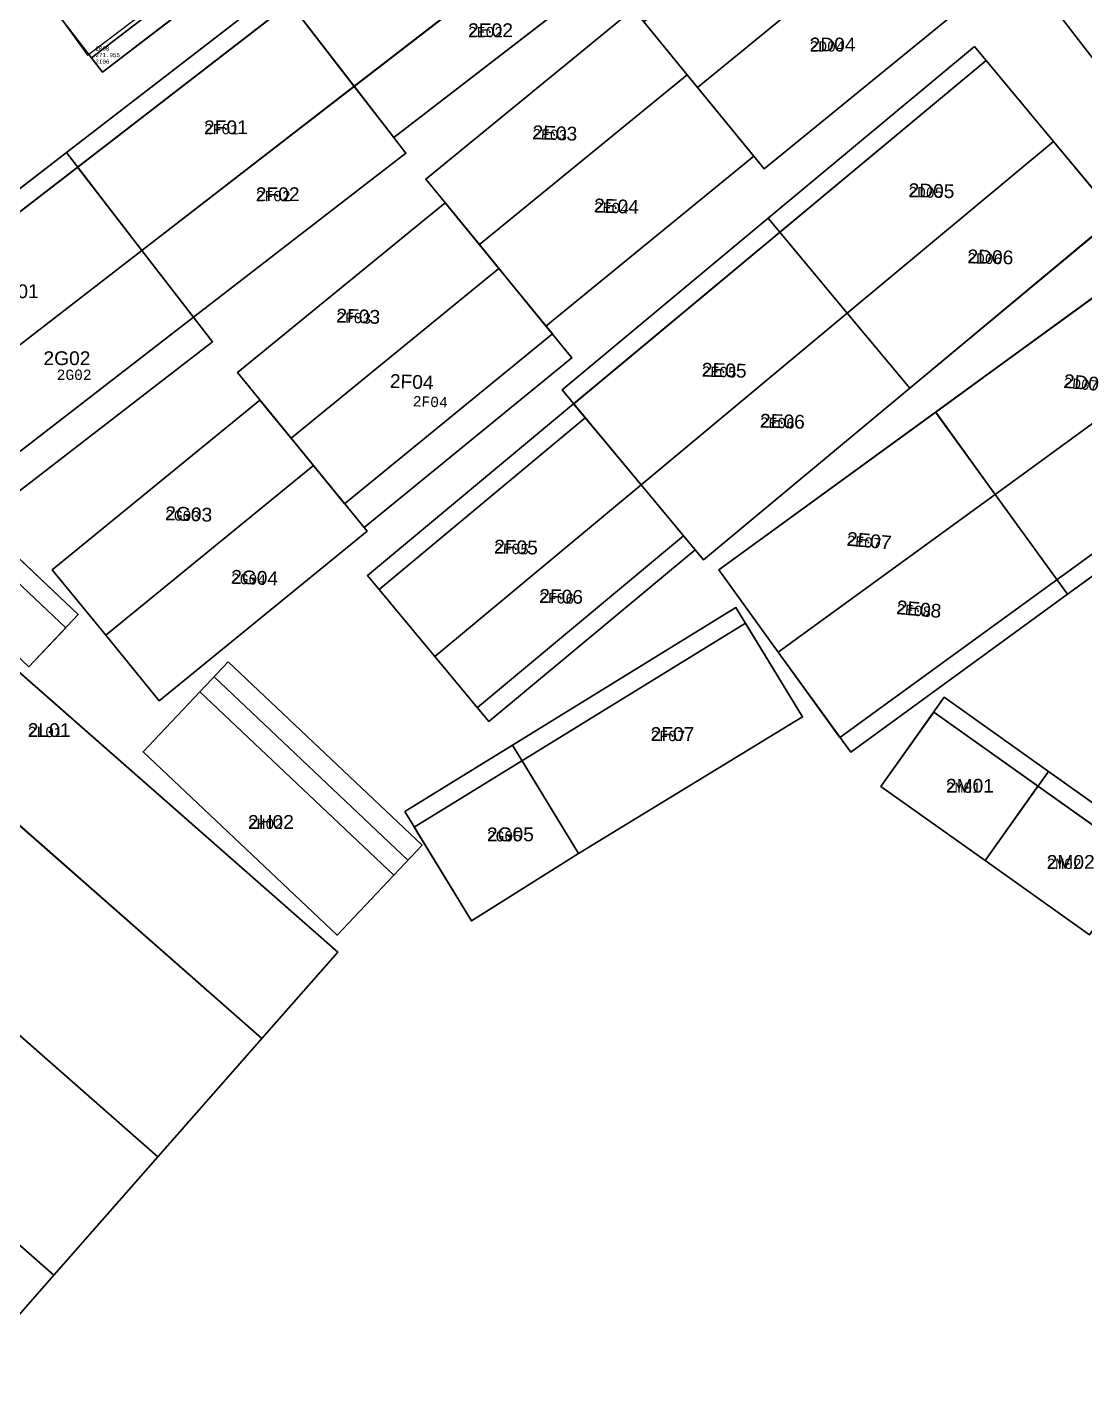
# Model space of a CAD drawing. Extents: x -1000 to 923337, y -51827 to 323191.
# Drawn here: x 205470 to 256703, y 21285 to 87492 of the extents above; entities that cross this region are included whole.
import ezdxf
from ezdxf.enums import TextEntityAlignment as Align

# ---------------------------------------------------------------- set-up
doc = ezdxf.new("R2010")
doc.units = 0
doc.header["$PDMODE"] = 35
doc.header["$PDSIZE"] = 1
doc.linetypes.add('Solid', pattern=[0])
for name, color, linetype, lineweight in [('NUOVE STIVE DIC2023', 3, 'Solid', 30), ('NUOVE STIVE TRACCIATURA', 1, 'Continuous', 30), ('WF ingombro stive 2', 1, 'Continuous', 30), ('WF lato di accesso', 40, 'Continuous', 30), ('WF tracciatura', 30, 'Continuous', 30)]:
    doc.layers.add(name, color=color, linetype=linetype, lineweight=lineweight)
for name, color, linetype in [('pntdesc', 1, 'Continuous'), ('pntelev', 2, 'Continuous'), ('pntno', 3, 'Continuous'), ('punti tracciati', 7, 'Continuous'), ('WF nome aree GPS', 7, 'Continuous'), ('WF_ingombro_stive_2', 1, 'Continuous'), ('WF_lato_di_accesso', 40, 'Continuous'), ('WF_nome_aree_GPS', 7, 'Continuous'), ('WF_tracciatura', 30, 'Continuous')]:
    doc.layers.add(name, color=color, linetype=linetype)
doc.layers.get('punti tracciati').off()
doc.styles.add('FONTSTYLE_1', font='arial.ttf', dxfattribs={"height": 0.2})
doc.styles.add('FONTSTYLE_2', font='arial.ttf', dxfattribs={"height": 0.2})
doc.styles.get("Standard").update_dxf_attribs({"font": 'consola.ttf', "height": 500})

# ---------------------------------------------------------------- blocks, each defined once
blk = doc.blocks.new('Croce___ATS')
at = {"color": 0}
for p, q in [((-0.5, 0), (0.5, 0)), ((0, -0.5), (0, 0.5))]:
    blk.add_line(p, q, dxfattribs=at)
blk = doc.blocks.new('T_P_22')
at = {"color": 7}
blk.add_point((0, 0), dxfattribs=at)
blk.add_blockref('Croce___ATS', (0, 0), dxfattribs=at)
at = {"color": 7, "insert": (0, 0), "char_height": 1.3333, "attachment_point": 7, "style": 'FONTSTYLE_1'}
blk.add_mtext('1016', dxfattribs=at)
blk = doc.blocks.new('T_P_24')
at = {"color": 7}
blk.add_point((0, 0), dxfattribs=at)
blk.add_blockref('Croce___ATS', (0, 0), dxfattribs=at)
at = {"color": 7, "insert": (0, 0), "char_height": 1.3333, "attachment_point": 7, "style": 'FONTSTYLE_1'}
blk.add_mtext('1018', dxfattribs=at)
blk = doc.blocks.new('T_P_33')
at = {"color": 7}
blk.add_point((0, 0), dxfattribs=at)
blk.add_blockref('Croce___ATS', (0, 0), dxfattribs=at)
at = {"color": 7, "insert": (0, 0), "char_height": 1.3333, "attachment_point": 7, "style": 'FONTSTYLE_1'}
blk.add_mtext('1027', dxfattribs=at)
blk = doc.blocks.new('T_P_34')
at = {"color": 7}
blk.add_point((0, 0), dxfattribs=at)
blk.add_blockref('Croce___ATS', (0, 0), dxfattribs=at)
at = {"color": 7, "insert": (0, 0), "char_height": 1.3333, "attachment_point": 7, "style": 'FONTSTYLE_1'}
blk.add_mtext('1028', dxfattribs=at)
blk = doc.blocks.new('T_P_35')
at = {"color": 7}
blk.add_point((0, 0), dxfattribs=at)
blk.add_blockref('Croce___ATS', (0, 0), dxfattribs=at)
at = {"color": 7, "insert": (0, 0), "char_height": 1.3333, "attachment_point": 7, "style": 'FONTSTYLE_1'}
blk.add_mtext('1029', dxfattribs=at)
blk = doc.blocks.new('T_P_36')
at = {"color": 7}
blk.add_point((0, 0), dxfattribs=at)
blk.add_blockref('Croce___ATS', (0, 0), dxfattribs=at)
at = {"color": 7, "insert": (0, 0), "char_height": 1.3333, "attachment_point": 7, "style": 'FONTSTYLE_1'}
blk.add_mtext('1030', dxfattribs=at)
blk = doc.blocks.new('T_P_38')
at = {"color": 7}
blk.add_point((0, 0), dxfattribs=at)
blk.add_blockref('Croce___ATS', (0, 0), dxfattribs=at)
at = {"color": 7, "insert": (0, 0), "char_height": 1.3333, "attachment_point": 7, "style": 'FONTSTYLE_1'}
blk.add_mtext('1032', dxfattribs=at)
blk = doc.blocks.new('T_P_39')
at = {"color": 7}
blk.add_point((0, 0), dxfattribs=at)
blk.add_blockref('Croce___ATS', (0, 0), dxfattribs=at)
at = {"color": 7, "insert": (0, 0), "char_height": 1.3333, "attachment_point": 7, "style": 'FONTSTYLE_1'}
blk.add_mtext('1033', dxfattribs=at)
blk = doc.blocks.new('T_P_40')
at = {"color": 7}
blk.add_point((0, 0), dxfattribs=at)
blk.add_blockref('Croce___ATS', (0, 0), dxfattribs=at)
at = {"color": 7, "insert": (0, 0), "char_height": 1.3333, "attachment_point": 7, "style": 'FONTSTYLE_1'}
blk.add_mtext('1034', dxfattribs=at)
blk = doc.blocks.new('T_P_41')
at = {"color": 7}
blk.add_point((0, 0), dxfattribs=at)
blk.add_blockref('Croce___ATS', (0, 0), dxfattribs=at)
at = {"color": 7, "insert": (0, 0), "char_height": 1.3333, "attachment_point": 7, "style": 'FONTSTYLE_1'}
blk.add_mtext('1035', dxfattribs=at)
blk = doc.blocks.new('T_P_42')
at = {"color": 7}
blk.add_point((0, 0), dxfattribs=at)
blk.add_blockref('Croce___ATS', (0, 0), dxfattribs=at)
at = {"color": 7, "insert": (0, 0), "char_height": 1.3333, "attachment_point": 7, "style": 'FONTSTYLE_1'}
blk.add_mtext('1036', dxfattribs=at)
blk = doc.blocks.new('T_P_43')
at = {"color": 7}
blk.add_point((0, 0), dxfattribs=at)
blk.add_blockref('Croce___ATS', (0, 0), dxfattribs=at)
at = {"color": 7, "insert": (0, 0), "char_height": 1.3333, "attachment_point": 7, "style": 'FONTSTYLE_1'}
blk.add_mtext('1037', dxfattribs=at)
blk = doc.blocks.new('T_P_45')
at = {"color": 7}
blk.add_point((0, 0), dxfattribs=at)
blk.add_blockref('Croce___ATS', (0, 0), dxfattribs=at)
at = {"color": 7, "insert": (0, 0), "char_height": 1.3333, "attachment_point": 7, "style": 'FONTSTYLE_1'}
blk.add_mtext('1039', dxfattribs=at)
blk = doc.blocks.new('T_P_48')
at = {"color": 7}
blk.add_point((0, 0), dxfattribs=at)
blk.add_blockref('Croce___ATS', (0, 0), dxfattribs=at)
at = {"color": 7, "insert": (0, 0), "char_height": 1.3333, "attachment_point": 7, "style": 'FONTSTYLE_1'}
blk.add_mtext('1042', dxfattribs=at)
blk = doc.blocks.new('T_P_49')
at = {"color": 7}
blk.add_point((0, 0), dxfattribs=at)
blk.add_blockref('Croce___ATS', (0, 0), dxfattribs=at)
at = {"color": 7, "insert": (0, 0), "char_height": 1.3333, "attachment_point": 7, "style": 'FONTSTYLE_1'}
blk.add_mtext('1043', dxfattribs=at)
blk = doc.blocks.new('T_P_50')
at = {"color": 7}
blk.add_point((0, 0), dxfattribs=at)
blk.add_blockref('Croce___ATS', (0, 0), dxfattribs=at)
at = {"color": 7, "insert": (0, 0), "char_height": 1.3333, "attachment_point": 7, "style": 'FONTSTYLE_1'}
blk.add_mtext('1044', dxfattribs=at)
blk = doc.blocks.new('T_P_51')
at = {"color": 7}
blk.add_point((0, 0), dxfattribs=at)
blk.add_blockref('Croce___ATS', (0, 0), dxfattribs=at)
at = {"color": 7, "insert": (0, 0), "char_height": 1.3333, "attachment_point": 7, "style": 'FONTSTYLE_1'}
blk.add_mtext('1045', dxfattribs=at)
blk = doc.blocks.new('T_P_52')
at = {"color": 7}
blk.add_point((0, 0), dxfattribs=at)
blk.add_blockref('Croce___ATS', (0, 0), dxfattribs=at)
at = {"color": 7, "insert": (0, 0), "char_height": 1.3333, "attachment_point": 7, "style": 'FONTSTYLE_1'}
blk.add_mtext('1046', dxfattribs=at)
blk = doc.blocks.new('T_P_53')
at = {"color": 7}
blk.add_point((0, 0), dxfattribs=at)
blk.add_blockref('Croce___ATS', (0, 0), dxfattribs=at)
at = {"color": 7, "insert": (0, 0), "char_height": 1.3333, "attachment_point": 7, "style": 'FONTSTYLE_1'}
blk.add_mtext('1047', dxfattribs=at)
blk = doc.blocks.new('T_P_54')
at = {"color": 7}
blk.add_point((0, 0), dxfattribs=at)
blk.add_blockref('Croce___ATS', (0, 0), dxfattribs=at)
at = {"color": 7, "insert": (0, 0), "char_height": 1.3333, "attachment_point": 7, "style": 'FONTSTYLE_1'}
blk.add_mtext('1048', dxfattribs=at)
blk = doc.blocks.new('T_P_55')
at = {"color": 7}
blk.add_point((0, 0), dxfattribs=at)
blk.add_blockref('Croce___ATS', (0, 0), dxfattribs=at)
at = {"color": 7, "insert": (0, 0), "char_height": 1.3333, "attachment_point": 7, "style": 'FONTSTYLE_1'}
blk.add_mtext('1049', dxfattribs=at)
blk = doc.blocks.new('T_P_56')
at = {"color": 7}
blk.add_point((0, 0), dxfattribs=at)
blk.add_blockref('Croce___ATS', (0, 0), dxfattribs=at)
at = {"color": 7, "insert": (0, 0), "char_height": 1.3333, "attachment_point": 7, "style": 'FONTSTYLE_1'}
blk.add_mtext('1050', dxfattribs=at)
blk = doc.blocks.new('T_P_57')
at = {"color": 7}
blk.add_point((0, 0), dxfattribs=at)
blk.add_blockref('Croce___ATS', (0, 0), dxfattribs=at)
at = {"color": 7, "insert": (0, 0), "char_height": 1.3333, "attachment_point": 7, "style": 'FONTSTYLE_1'}
blk.add_mtext('1051', dxfattribs=at)
blk = doc.blocks.new('T_P_58')
at = {"color": 7}
blk.add_point((0, 0), dxfattribs=at)
blk.add_blockref('Croce___ATS', (0, 0), dxfattribs=at)
at = {"color": 7, "insert": (0, 0), "char_height": 1.3333, "attachment_point": 7, "style": 'FONTSTYLE_1'}
blk.add_mtext('1052', dxfattribs=at)
blk = doc.blocks.new('T_P_59')
at = {"color": 7}
blk.add_point((0, 0), dxfattribs=at)
blk.add_blockref('Croce___ATS', (0, 0), dxfattribs=at)
at = {"color": 7, "insert": (0, 0), "char_height": 1.3333, "attachment_point": 7, "style": 'FONTSTYLE_1'}
blk.add_mtext('1053', dxfattribs=at)
blk = doc.blocks.new('T_P_60')
at = {"color": 7}
blk.add_point((0, 0), dxfattribs=at)
blk.add_blockref('Croce___ATS', (0, 0), dxfattribs=at)
at = {"color": 7, "insert": (0, 0), "char_height": 1.3333, "attachment_point": 7, "style": 'FONTSTYLE_1'}
blk.add_mtext('1054', dxfattribs=at)
blk = doc.blocks.new('T_P_61')
at = {"color": 7}
blk.add_point((0, 0), dxfattribs=at)
blk.add_blockref('Croce___ATS', (0, 0), dxfattribs=at)
at = {"color": 7, "insert": (0, 0), "char_height": 1.3333, "attachment_point": 7, "style": 'FONTSTYLE_1'}
blk.add_mtext('1055', dxfattribs=at)
blk = doc.blocks.new('T_P_63')
at = {"color": 7}
blk.add_point((0, 0), dxfattribs=at)
blk.add_blockref('Croce___ATS', (0, 0), dxfattribs=at)
at = {"color": 7, "insert": (0, 0), "char_height": 1.3333, "attachment_point": 7, "style": 'FONTSTYLE_1'}
blk.add_mtext('1057', dxfattribs=at)
blk = doc.blocks.new('T_P_64')
at = {"color": 7}
blk.add_point((0, 0), dxfattribs=at)
blk.add_blockref('Croce___ATS', (0, 0), dxfattribs=at)
at = {"color": 7, "insert": (0, 0), "char_height": 1.3333, "attachment_point": 7, "style": 'FONTSTYLE_1'}
blk.add_mtext('1058', dxfattribs=at)
blk = doc.blocks.new('T_P_65')
at = {"color": 7}
blk.add_point((0, 0), dxfattribs=at)
blk.add_blockref('Croce___ATS', (0, 0), dxfattribs=at)
at = {"color": 7, "insert": (0, 0), "char_height": 1.3333, "attachment_point": 7, "style": 'FONTSTYLE_1'}
blk.add_mtext('1059', dxfattribs=at)
blk = doc.blocks.new('T_P_66')
at = {"color": 7}
blk.add_point((0, 0), dxfattribs=at)
blk.add_blockref('Croce___ATS', (0, 0), dxfattribs=at)
at = {"color": 7, "insert": (0, 0), "char_height": 1.3333, "attachment_point": 7, "style": 'FONTSTYLE_1'}
blk.add_mtext('1060', dxfattribs=at)
blk = doc.blocks.new('T_P_67')
at = {"color": 7}
blk.add_point((0, 0), dxfattribs=at)
blk.add_blockref('Croce___ATS', (0, 0), dxfattribs=at)
at = {"color": 7, "insert": (0, 0), "char_height": 1.3333, "attachment_point": 7, "style": 'FONTSTYLE_1'}
blk.add_mtext('1061', dxfattribs=at)
blk = doc.blocks.new('T_P_68')
at = {"color": 7}
blk.add_point((0, 0), dxfattribs=at)
blk.add_blockref('Croce___ATS', (0, 0), dxfattribs=at)
at = {"color": 7, "insert": (0, 0), "char_height": 1.3333, "attachment_point": 7, "style": 'FONTSTYLE_1'}
blk.add_mtext('1062', dxfattribs=at)
blk = doc.blocks.new('T_P_69')
at = {"color": 7}
blk.add_point((0, 0), dxfattribs=at)
blk.add_blockref('Croce___ATS', (0, 0), dxfattribs=at)
at = {"color": 7, "insert": (0, 0), "char_height": 1.3333, "attachment_point": 7, "style": 'FONTSTYLE_1'}
blk.add_mtext('1063', dxfattribs=at)
blk = doc.blocks.new('T_P_70')
at = {"color": 7}
blk.add_point((0, 0), dxfattribs=at)
blk.add_blockref('Croce___ATS', (0, 0), dxfattribs=at)
at = {"color": 7, "insert": (0, 0), "char_height": 1.3333, "attachment_point": 7, "style": 'FONTSTYLE_1'}
blk.add_mtext('1064', dxfattribs=at)
blk = doc.blocks.new('T_P_71')
at = {"color": 7}
blk.add_point((0, 0), dxfattribs=at)
blk.add_blockref('Croce___ATS', (0, 0), dxfattribs=at)
at = {"color": 7, "insert": (0, 0), "char_height": 1.3333, "attachment_point": 7, "style": 'FONTSTYLE_1'}
blk.add_mtext('1065', dxfattribs=at)
blk = doc.blocks.new('T_P_74')
at = {"color": 7}
blk.add_point((0, 0), dxfattribs=at)
blk.add_blockref('Croce___ATS', (0, 0), dxfattribs=at)
at = {"color": 7, "insert": (0, 0), "char_height": 1.3333, "attachment_point": 7, "style": 'FONTSTYLE_1'}
blk.add_mtext('1068', dxfattribs=at)
blk = doc.blocks.new('T_P_75')
at = {"color": 7}
blk.add_point((0, 0), dxfattribs=at)
blk.add_blockref('Croce___ATS', (0, 0), dxfattribs=at)
at = {"color": 7, "insert": (0, 0), "char_height": 1.3333, "attachment_point": 7, "style": 'FONTSTYLE_1'}
blk.add_mtext('1069', dxfattribs=at)
blk = doc.blocks.new('T_P_84')
at = {"color": 7}
blk.add_point((0, 0), dxfattribs=at)
blk.add_blockref('Croce___ATS', (0, 0), dxfattribs=at)
at = {"color": 7, "insert": (0, 0), "char_height": 1.3333, "attachment_point": 7, "style": 'FONTSTYLE_1'}
blk.add_mtext('1078', dxfattribs=at)
blk = doc.blocks.new('T_P_85')
at = {"color": 7}
blk.add_point((0, 0), dxfattribs=at)
blk.add_blockref('Croce___ATS', (0, 0), dxfattribs=at)
at = {"color": 7, "insert": (0, 0), "char_height": 1.3333, "attachment_point": 7, "style": 'FONTSTYLE_1'}
blk.add_mtext('1079', dxfattribs=at)
blk = doc.blocks.new('punti tracciatura 2')
at = {"layer": 'WF_ingombro_stive_2', "ltscale": 0.5}
for p, q in [((1346536.273, -3475.728, 272.293), (1346558.876, -3495.58, 272.293)), ((1346532.602, -3479.904, 272.293), (1346555.206, -3499.756, 272.293)), ((1346555.206, -3499.756, 272.293), (1346532.602, -3479.904, 272.293)), ((1346527.561, -3485.643, 272.293), (1346550.164, -3505.494, 272.293)), ((1346550.164, -3505.495, 272.293), (1346527.561, -3485.643, 272.293)), ((1346522.519, -3491.382, 272.293), (1346545.123, -3511.232, 272.293)), ((1346545.122, -3511.233, 272.293), (1346522.519, -3491.382, 272.293)), ((1346558.876, -3495.58, 272.293), (1346555.206, -3499.756, 272.293)), ((1346555.206, -3499.756, 272.293), (1346550.164, -3505.495, 272.293)), ((1346550.164, -3505.494, 272.293), (1346545.122, -3511.233, 272.293)), ((1346545.123, -3511.232, 272.293), (1346540.081, -3516.971, 272.293))]:
    blk.add_line(p, q, dxfattribs=at)
at = {"layer": 'WF_ingombro_stive_2', "ltscale": 0.5, "flags": 128}
for points, elevation in [([(1346566.848, -3441.64), (1346569.966, -3445.677), (1346559.678, -3453.624), (1346556.56, -3449.587)], 271.98), ([(1346604.191, -3442.295), (1346606.306, -3445.045), (1346596.032, -3452.994), (1346593.905, -3450.241)], 271.991), ([(1346556.56, -3449.587), (1346559.678, -3453.624), (1346549.39, -3461.571), (1346546.272, -3457.534)], 271.98), ([(1346590.29, -3452.372), (1346593.553, -3456.291), (1346583.563, -3464.61), (1346580.3, -3460.691)], 271.224), ([(1346546.272, -3457.534), (1346549.39, -3461.571), (1346539.102, -3469.518), (1346535.984, -3465.481)], 271.98), ([(1346580.3, -3460.691), (1346583.563, -3464.61), (1346573.573, -3472.929), (1346570.31, -3469.01)], 271.224), ([(1346593.727, -3477.525), (1346590.726, -3473.401), (1346601.239, -3465.753), (1346604.239, -3469.877)], 271.426), ([(1346570.874, -3469.687), (1346573.573, -3472.929), (1346563.583, -3481.248), (1346560.884, -3478.005)], 271.224), ([(1346545.7, -3479.856), (1346543.914, -3481.746), (1346535.972, -3474.236), (1346537.758, -3472.347)], 269.842), ([(1346565.643, -3483.721), (1346563.583, -3481.248), (1346573.573, -3472.929), (1346575.633, -3475.403)], 271.224), ([(1346583.214, -3485.173), (1346580.214, -3481.049), (1346590.726, -3473.401), (1346593.727, -3477.525)], 271.426), ([(1346578.628, -3479.636), (1346581.399, -3484.176), (1346570.551, -3490.795), (1346567.809, -3486.301)], 271.991), ([(1346561.593, -3491.851), (1346558.844, -3494.757), (1346549.449, -3485.874), (1346552.198, -3482.967)], 272.293), ([(1346587.756, -3483.945), (1346585.194, -3487.546), (1346590.246, -3491.141), (1346592.808, -3487.54)], 274.025), ([(1346567.809, -3486.301), (1346570.551, -3490.795), (1346565.353, -3494.062), (1346562.582, -3489.521)], 271.991), ([(1346592.808, -3487.54), (1346590.246, -3491.141), (1346595.298, -3494.735), (1346597.86, -3491.135)], 274.025)]:
    blk.add_lwpolyline(points, dxfattribs=dict(at, elevation=elevation))
for points, elevation in [([(1346583.778, -3442.274), (1346586.372, -3445.449), (1346576.306, -3453.675), (1346573.711, -3450.5)], 271.875), ([(1346569.966, -3445.677), (1346571.887, -3448.163), (1346561.599, -3456.11), (1346559.678, -3453.624)], 271.98), ([(1346586.372, -3445.449), (1346589.599, -3449.399), (1346579.533, -3457.624), (1346576.306, -3453.675)], 271.875), ([(1346573.213, -3449.89), (1346575.807, -3453.065), (1346565.74, -3461.29), (1346563.146, -3458.116)], 271.875), ([(1346575.807, -3453.065), (1346579.034, -3457.014), (1346568.967, -3465.24), (1346565.74, -3461.29)], 271.875), ([(1346559.678, -3453.624), (1346562.184, -3456.868), (1346551.896, -3464.815), (1346549.39, -3461.571)], 271.98), ([(1346593.553, -3456.291), (1346596.588, -3459.935), (1346586.598, -3468.254), (1346583.563, -3464.61)], 271.224), ([(1346564.09, -3459.27), (1346566.684, -3462.445), (1346556.617, -3470.671), (1346554.023, -3467.496)], 271.875), ([(1346549.39, -3461.571), (1346551.896, -3464.815), (1346541.608, -3472.762), (1346539.102, -3469.518)], 271.98), ([(1346598.362, -3461.761), (1346601.239, -3465.753), (1346590.726, -3473.401), (1346587.85, -3469.409)], 271.426), ([(1346566.684, -3462.445), (1346569.278, -3465.62), (1346559.211, -3473.846), (1346556.617, -3470.671)], 271.875), ([(1346583.563, -3464.61), (1346586.598, -3468.254), (1346576.608, -3476.573), (1346573.573, -3472.929)], 271.224), ([(1346555.108, -3468.824), (1346557.702, -3471.999), (1346547.635, -3480.224), (1346545.041, -3477.049)], 271.875), ([(1346587.85, -3469.409), (1346590.726, -3473.401), (1346580.214, -3481.049), (1346577.346, -3477.051)], 271.426), ([(1346557.702, -3471.999), (1346560.296, -3475.174), (1346550.23, -3483.399), (1346547.635, -3480.224)], 271.875)]:
    blk.add_lwpolyline(points, close=True, dxfattribs=dict(at, elevation=elevation))
at = {"layer": 'WF_lato_di_accesso', "ltscale": 0.5}
for p, q in [((1346561.599, -3456.11, 271.98), (1346571.887, -3448.163, 271.98)), ((1346573.213, -3449.89, 271.875), (1346563.146, -3458.116, 271.875)), ((1346579.533, -3457.624, 271.875), (1346589.599, -3449.399, 271.875)), ((1346551.896, -3464.815, 271.98), (1346562.184, -3456.868, 271.98)), ((1346568.967, -3465.24, 271.875), (1346579.034, -3457.014, 271.875)), ((1346564.09, -3459.27, 271.875), (1346554.023, -3467.496, 271.875)), ((1346586.598, -3468.254, 271.224), (1346596.588, -3459.935, 271.224)), ((1346598.362, -3461.761, 271.426), (1346587.85, -3469.409, 271.426)), ((1346541.608, -3472.762, 271.98), (1346551.896, -3464.815, 271.98)), ((1346559.211, -3473.846, 271.875), (1346569.278, -3465.62, 271.875)), ((1346576.608, -3476.573, 271.224), (1346586.598, -3468.254, 271.224)), ((1346555.108, -3468.824, 271.875), (1346545.041, -3477.049, 271.875)), ((1346587.85, -3469.409, 271.426), (1346577.346, -3477.051, 271.426)), ((1346550.23, -3483.399, 271.875), (1346560.296, -3475.174, 271.875))]:
    blk.add_line(p, q, dxfattribs=at)
at = {"layer": 'WF_tracciatura', "ltscale": 0.5}
for p, q in [((1346535.984, -3465.481, 271.98), (1346577.137, -3433.693, 271.98)), ((1346570.31, -3469.01, 271.224), (1346590.29, -3452.372, 271.224)), ((1346560.884, -3478.005, 271.224), (1346570.874, -3469.687, 271.224)), ((1346583.214, -3485.173, 271.426), (1346604.239, -3469.877, 271.426)), ((1346545.7, -3479.856, 269.842), (1346537.758, -3472.347, 269.842)), ((1346565.643, -3483.721, 271.224), (1346575.633, -3475.403, 271.224)), ((1346562.585, -3489.519, 271.991), (1346578.631, -3479.634, 271.991)), ((1346561.593, -3491.851, 272.293), (1346552.198, -3482.967, 272.293)), ((1346587.756, -3483.945, 274.025), (1346602.912, -3494.73, 274.025))]:
    blk.add_line(p, q, dxfattribs=at)
at = {"color": 7}
for name, p in [('T_P_45', (1346573.711, -3450.5, 271.875)), ('T_P_61', (1346590.29, -3452.372, 271.224)), ('T_P_22', (1346542.175, -3456.05, 272.352)), ('T_P_33', (1346561.599, -3456.11, 271.98)), ('T_P_34', (1346562.184, -3456.868, 271.98)), ('T_P_49', (1346579.034, -3457.014, 271.875)), ('T_P_24', (1346546.272, -3457.534, 271.98)), ('T_P_48', (1346579.533, -3457.624, 271.875)), ('T_P_43', (1346563.146, -3458.116, 271.875)), ('T_P_42', (1346564.09, -3459.27, 271.875)), ('T_P_60', (1346580.3, -3460.691, 271.224)), ('T_P_35', (1346551.896, -3464.815, 271.98)), ('T_P_50', (1346568.967, -3465.24, 271.875)), ('T_P_51', (1346569.278, -3465.62, 271.875)), ('T_P_41', (1346554.023, -3467.496, 271.875)), ('T_P_63', (1346586.598, -3468.254, 271.224)), ('T_P_40', (1346555.108, -3468.824, 271.875)), ('T_P_59', (1346570.31, -3469.01, 271.224)), ('T_P_58', (1346570.874, -3469.687, 271.224)), ('T_P_71', (1346587.85, -3469.409, 271.426)), ('T_P_36', (1346541.608, -3472.762, 271.98)), ('T_P_52', (1346559.211, -3473.846, 271.875)), ('T_P_53', (1346560.296, -3475.174, 271.875)), ('T_P_65', (1346575.633, -3475.403, 271.224)), ('T_P_39', (1346545.041, -3477.049, 271.875)), ('T_P_64', (1346576.608, -3476.573, 271.224)), ('T_P_70', (1346577.346, -3477.051, 271.426)), ('T_P_74', (1346593.727, -3477.525, 271.426)), ('T_P_57', (1346560.884, -3478.005, 271.224)), ('T_P_38', (1346545.7, -3479.856, 269.842)), ('T_P_69', (1346578.628, -3479.636, 271.991)), ('T_P_55', (1346552.198, -3482.967, 272.293)), ('T_P_54', (1346550.23, -3483.399, 271.875)), ('T_P_66', (1346565.643, -3483.721, 271.224)), ('T_P_84', (1346587.756, -3483.945, 274.025)), ('T_P_75', (1346583.214, -3485.173, 271.426)), ('T_P_68', (1346567.809, -3486.301, 271.991)), ('T_P_85', (1346592.808, -3487.54, 274.025)), ('T_P_67', (1346562.585, -3489.519, 271.991)), ('T_P_56', (1346561.593, -3491.851, 272.293))]:
    blk.add_blockref(name, p, dxfattribs=at)
at = {"layer": 'WF_nome_aree_GPS', "char_height": 0.6667, "attachment_point": 7, "style": 'FONTSTYLE_2'}
for s, insert in [('2E02', (1346565.193, -3451.246, 271.931)), ('2F01', (1346552.398, -3455.949, 271.931)), ('2F02', (1346554.905, -3459.193, 271.931)), ('2G01', (1346542.11, -3463.896, 271.931)), ('2G02', (1346544.617, -3467.14, 271.931)), ('2L01', (1346543.857, -3485.159, 271.943)), ('2F07', (1346574.036, -3485.351, 271.943)), ('2M01', (1346588.346, -3487.857, 273.412)), ('2H02', (1346554.527, -3489.611, 271.943)), ('2G05', (1346566.105, -3490.211, 271.943)), ('2M02', (1346593.228, -3491.549, 273.412))]:
    blk.add_mtext(s, dxfattribs=dict(at, insert=insert))
for s, insert, rotation in [('2D04', (1346581.741, -3451.938, 271.827), 359.9), ('2E03', (1346568.297, -3456.185, 271.827), 357.8), ('2D05', (1346586.523, -3458.992, 271.175), 358.4), ('2E04', (1346571.282, -3459.732, 271.827), 357.8), ('2D06', (1346589.378, -3462.2, 271.175), 358.4), ('2F03', (1346558.796, -3465.064, 271.827), 357.8), ('2E05', (1346576.506, -3467.691, 271.175), 358.4), ('2F04', (1346561.39, -3468.239, 271.827), 357.8), ('2D07', (1346594.026, -3468.23, 271.377), 354.6), ('2E06', (1346579.326, -3470.163, 271.175), 358.4), ('2G03', (1346550.505, -3474.646, 271.827), 357.8), ('2F05', (1346566.443, -3476.262, 271.175), 358.4), ('2E07', (1346583.513, -3475.878, 271.377), 354.6), ('2G04', (1346553.696, -3477.726, 271.827), 357.8), ('2F06', (1346568.63, -3478.652, 271.175), 358.4), ('2E08', (1346585.925, -3479.193, 271.377), 354.6)]:
    blk.add_mtext(s, dxfattribs=dict(at, insert=insert, rotation=rotation))

msp = doc.modelspace()

# ---------------------------------------------------------------- linework, layer by layer
msp.add_point((208382.2, 86147.7, -417.7))
msp.add_point((208382.2, 86147.7, -417.7))
at = {"layer": 'NUOVE STIVE DIC2023', "lineweight": -3, "elevation": -379.1}
msp.add_lwpolyline([(207085, 87957.7), (208382.2, 86147.7), (231605.3, 103700.2), (230097.6, 105638)], dxfattribs=at)
at = {"layer": 'NUOVE STIVE TRACCIATURA', "elevation": -379.1}
msp.add_lwpolyline([(230169.7, 105693.3), (232201.6, 103048.5), (209117, 85312.9), (207085, 87957.7)], close=True, dxfattribs=at)
at = {"layer": 'WF ingombro stive 2'}
for points, elevation in [([(227942.2, 97313), (231598.3, 92579.8), (221310.2, 84632.8), (217654, 89366)], -11.3), ([(245410.4, 95981.9), (248004.6, 92807), (237937.8, 84581.4), (235343.6, 87756.3)], -116.1), ([(248004.6, 92807), (251231.6, 88857.7), (241164.8, 80632.1), (237937.8, 84581.4)], -116.1), ([(231598.3, 92579.8), (233518.9, 90093.5), (223230.7, 82146.5), (221310.2, 84632.8)], -11.3), ([(217654, 89366), (221310.2, 84632.8), (211022.1, 76685.8), (207365.9, 81419)], -11.3), ([(234845.2, 88366.3), (237439.4, 85191.4), (227372.6, 76965.8), (224778.4, 80140.7)], -116.1), ([(251358.2, 86560.9), (255185.4, 81964.9), (245195.4, 73646.1), (241368.2, 78242.2)], -767.6), ([(237439.4, 85191.4), (240666.3, 81242.2), (230599.6, 73016.6), (227372.6, 76965.8)], -116.1), ([(221310.2, 84632.8), (223816.6, 81388.1), (213528.5, 73441.1), (211022.1, 76685.8)], -11.3), ([(255185.4, 81964.9), (258219.7, 78320.9), (248229.8, 70002.2), (245195.4, 73646.1)], -767.6), ([(207365.9, 81419), (211022.1, 76685.8), (200734, 68738.8), (197077.8, 73472)], -11.3), ([(225721.8, 78986.2), (228316, 75811.2), (218249.3, 67585.7), (215655, 70760.6)], -116.1), ([(241368.2, 78242.2), (245195.4, 73646.1), (235205.5, 65327.4), (231378.3, 69923.5)], -767.6), ([(211022.1, 76685.8), (214445.4, 72254), (204157.3, 64307), (200734, 68738.8)], -11.3), ([(259994.6, 76494.9), (262870.8, 72503.2), (252358.4, 64855.4), (249482.2, 68847.1)], -565.8), ([(228316, 75811.2), (231859.4, 71474.8), (221792.6, 63249.2), (218249.3, 67585.7)], -116.1), ([(245195.4, 73646.1), (248229.8, 70002.2), (238239.8, 61683.5), (235205.5, 65327.4)], -767.6), ([(262870.8, 72503.2), (266389.4, 67666.8), (255877, 60018.9), (252358.4, 64855.4)], -565.8), ([(216740.2, 69432.5), (219334.4, 66257.6), (209267.6, 58032), (206673.4, 61206.9)], -116.1), ([(231942, 69246.5), (235205.5, 65327.4), (225215.6, 57008.7), (221952.1, 60927.8)], -767.6), ([(249482.2, 68847.1), (252358.4, 64855.4), (241846, 57207.5), (238977.8, 61205)], -565.8), ([(199995.6, 66549.5), (207937.4, 59040), (205545.8, 56510.8), (197604, 64020.3)], -2149.3), ([(219334.4, 66257.6), (221928.6, 63082.7), (211861.9, 54857.1), (209267.6, 58032)], -116.1), ([(235205.5, 65327.4), (237829.1, 62176.7), (227839.2, 53858), (225215.6, 57008.7)], -767.6), ([(252358.4, 64855.4), (255877, 60018.9), (245364.6, 52371.1), (241846, 57207.5)], -565.8), ([(193484.2, 59011.8), (197154.1, 63188.1), (220508.1, 42676.5), (216838.2, 38500.2)], 302), ([(188441.9, 53272.9), (193484.2, 59011.8), (216838.2, 38500.2), (211796.2, 32761.7)], 302), ([(215203.9, 56742.2), (224598.9, 47858.6), (220476.6, 43499), (211081.6, 52382.6)], 302), ([(251878.3, 47115.8), (254951.1, 51434.1), (249898.9, 55029), (246826.2, 50710.6)], 2033.3), ([(183399.9, 47534.4), (188441.9, 53272.9), (211796.5, 32762), (206754.5, 27023.5)], 302), ([(256930.5, 43520.9), (260003.2, 47839.3), (254951.1, 51434.1), (251878.3, 47115.8)], 2033.3), ([(178357.9, 41795.9), (183399.9, 47534.4), (206754.8, 27023.8), (201712.9, 21285.3)], 302)]:
    msp.add_lwpolyline(points, close=True, dxfattribs=dict(at, elevation=elevation))
for points in [[(265214, 96754.3), (267938.6, 93211.8), (257664.3, 85262.1), (254925.5, 88807.1)], [(228981.9, 52707), (239801.5, 59372.7), (243030.8, 54080.1), (232182.7, 47461.1)], [(223755.6, 49487.2), (228981.9, 52707), (232182.7, 47461.1), (226984.9, 44194.6)]]:
    msp.add_lwpolyline(points, close=True, dxfattribs=at)
at = {"layer": 'WF lato di accesso'}
for p, q in [((209117, 85312.9, -379.1), (232201.6, 103048.5, -379.1)), ((223230.7, 82146.5, -11.3), (233518.9, 90093.5, -11.3)), ((217654, 89366, -11.3), (207365.9, 81419, -11.3)), ((241164.8, 80632.1, -116.1), (251231.6, 88857.7, -116.1)), ((234845.2, 88366.3, -116.1), (224778.4, 80140.7, -116.1)), ((251358.2, 86560.9, -767.6), (241368.2, 78242.2, -767.6)), ((207365.9, 81419, -11.3), (197077.8, 73472, -11.3)), ((213528.5, 73441.1, -11.3), (223816.6, 81388.1, -11.3)), ((230599.6, 73016.6, -116.1), (240666.3, 81242.2, -116.1)), ((225721.8, 78986.2, -116.1), (215655, 70760.6, -116.1)), ((241368.2, 78242.2, -767.6), (231378.3, 69923.5, -767.6)), ((248229.8, 70002.2, -767.6), (258219.7, 78320.9, -767.6)), ((259994.6, 76494.9, -565.8), (249482.2, 68847.1, -565.8)), ((204157.3, 64307, -11.3), (214445.4, 72254, -11.3)), ((221792.6, 63249.2, -116.1), (231859.4, 71474.8, -116.1)), ((238239.8, 61683.5, -767.6), (248229.8, 70002.2, -767.6)), ((216740.2, 69432.5, -116.1), (206673.4, 61206.9, -116.1)), ((231942, 69246.5, -767.6), (221952.1, 60927.8, -767.6)), ((249482.2, 68847.1, -565.8), (238977.8, 61205, -565.8)), ((255877, 60018.9, -565.8), (266389.4, 67666.8, -565.8)), ((207937.4, 59040, -2149.3), (199995.6, 66549.5, -2149.3)), ((211861.9, 54857.1, -116.1), (221928.6, 63082.7, -116.1)), ((227839.2, 53858, -767.6), (237829.1, 62176.7, -767.6)), ((245364.6, 52371.1, -565.8), (255877, 60018.9, -565.8)), ((239801.5, 59372.7), (228981.9, 52707)), ((224598.9, 47858.6, 302), (215203.9, 56742.2, 302)), ((254951.1, 51434.1, 2033.3), (249898.9, 55029, 2033.3)), ((228981.9, 52707), (223755.6, 49487.2)), ((260003.2, 47839.3, 2033.3), (254951.1, 51434.1, 2033.3))]:
    msp.add_line(p, q, dxfattribs=at)
at = {"layer": 'WF tracciatura'}
for p, q in [((197616.3, 72774.9, -11.3), (238768.8, 104562.9, -11.3)), ((208580.8, 86010.7, -379.1), (231665.5, 103746.3, -379.1)), ((231942, 69246.5, -767.6), (251921.9, 85884, -767.6)), ((222515.7, 60250.9, -767.6), (232505.7, 68569.6, -767.6)), ((244846.3, 53083.4, -565.8), (265871.1, 68379.1, -565.8)), ((207332.2, 58400, -2149.3), (199390.3, 65909.4, -2149.3)), ((227275.5, 54534.9, -767.6), (237265.4, 62853.7, -767.6)), ((224217.6, 48737.2), (240263.5, 58622.7)), ((223911.9, 47132, 302), (214516.8, 56015.6, 302)), ((249388.2, 54311.2, 2033.3), (264544.6, 43526.7, 2033.3))]:
    msp.add_line(p, q, dxfattribs=at)

# ---------------------------------------------------------------- block references
at = {"layer": 'punti tracciati', "xscale": 1000, "yscale": 1000, "zscale": 1000}
msp.add_blockref('punti tracciatura 2', (-1346338367.3, 3538255.9, -271991), dxfattribs=at)

# ---------------------------------------------------------------- texts
at = {"layer": 'pntdesc'}
msp.add_text('2I06', height=200, dxfattribs=at).set_placement((208771.2, 85830.9, -417.7), align=Align.MIDDLE_LEFT)
msp.add_text('2I06', height=200, dxfattribs=at).set_placement((208771.2, 85830.9, -417.7), align=Align.MIDDLE_LEFT)
at = {"layer": 'pntelev'}
msp.add_text('271.955', height=200, dxfattribs=at).set_placement((208771.2, 86147.7, -417.7), align=Align.MIDDLE_LEFT)
msp.add_text('271.955', height=200, dxfattribs=at).set_placement((208771.2, 86147.7, -417.7), align=Align.MIDDLE_LEFT)
at = {"layer": 'pntno'}
msp.add_text('2000', height=200, dxfattribs=at).set_placement((208771.2, 86464.5, -417.7), align=Align.MIDDLE_LEFT)
msp.add_text('2000', height=200, dxfattribs=at).set_placement((208771.2, 86464.5, -417.7), align=Align.MIDDLE_LEFT)
at = {"layer": 'WF nome aree GPS'}
for s, p in [('2E02', (226825, 87009.8, -60.1)), ('2F01', (214030.6, 82307.6, -60.1)), ('2F02', (216536.9, 79062.8, -60.1)), ('2G02', (206890.3, 70405.8, -60.1)), ('2L01', (205489.4, 53097.4, -48.8)), ('2F07', (235667.8, 52904.9, -48.8)), ('2M01', (249978, 50399.1, 1420.3)), ('2H02', (216158.9, 48645.4, -48.8)), ('2G05', (227737.6, 48045.1, -48.8)), ('2M02', (254859.8, 46706.9, 1420.3))]:
    msp.add_text(s, height=500, dxfattribs=at).set_placement(p)
for s, rotation, p in [('2D04', 359.996049, (243373.1, 86317.9, -164.8)), ('2E03', 357.895623, (229928.8, 82071.4, -164.8)), ('2D05', 358.427782, (248155, 79264.1, -816.4)), ('2E04', 357.895623, (232913.9, 78524, -164.8)), ('2D06', 358.427782, (251010.6, 76056.6, -816.4)), ('2F03', 357.895623, (220428.3, 73192.2, -164.8)), ('2E05', 358.427782, (238138, 70565.4, -816.4)), ('2D07', 354.679475, (255657.9, 70026.3, -614.5)), ('2F04', 357.895623, (224137, 69130.5, -164.8)), ('2E06', 358.427782, (240957.7, 68093.7, -816.4)), ('2G03', 357.895623, (212137.5, 63610.1, -164.8)), ('2F05', 358.427782, (228075.3, 61994.8, -816.4)), ('2E07', 354.679475, (245145.5, 62378.4, -614.5)), ('2G04', 357.895623, (215328.3, 60530.2, -164.8)), ('2F06', 358.427782, (230262.2, 59604.5, -816.4)), ('2E08', 354.679475, (247557.5, 59063, -614.5))]:
    msp.add_text(s, height=500, rotation=rotation, dxfattribs=at).set_placement(p)

doc.saveas('drawing.dxf')
